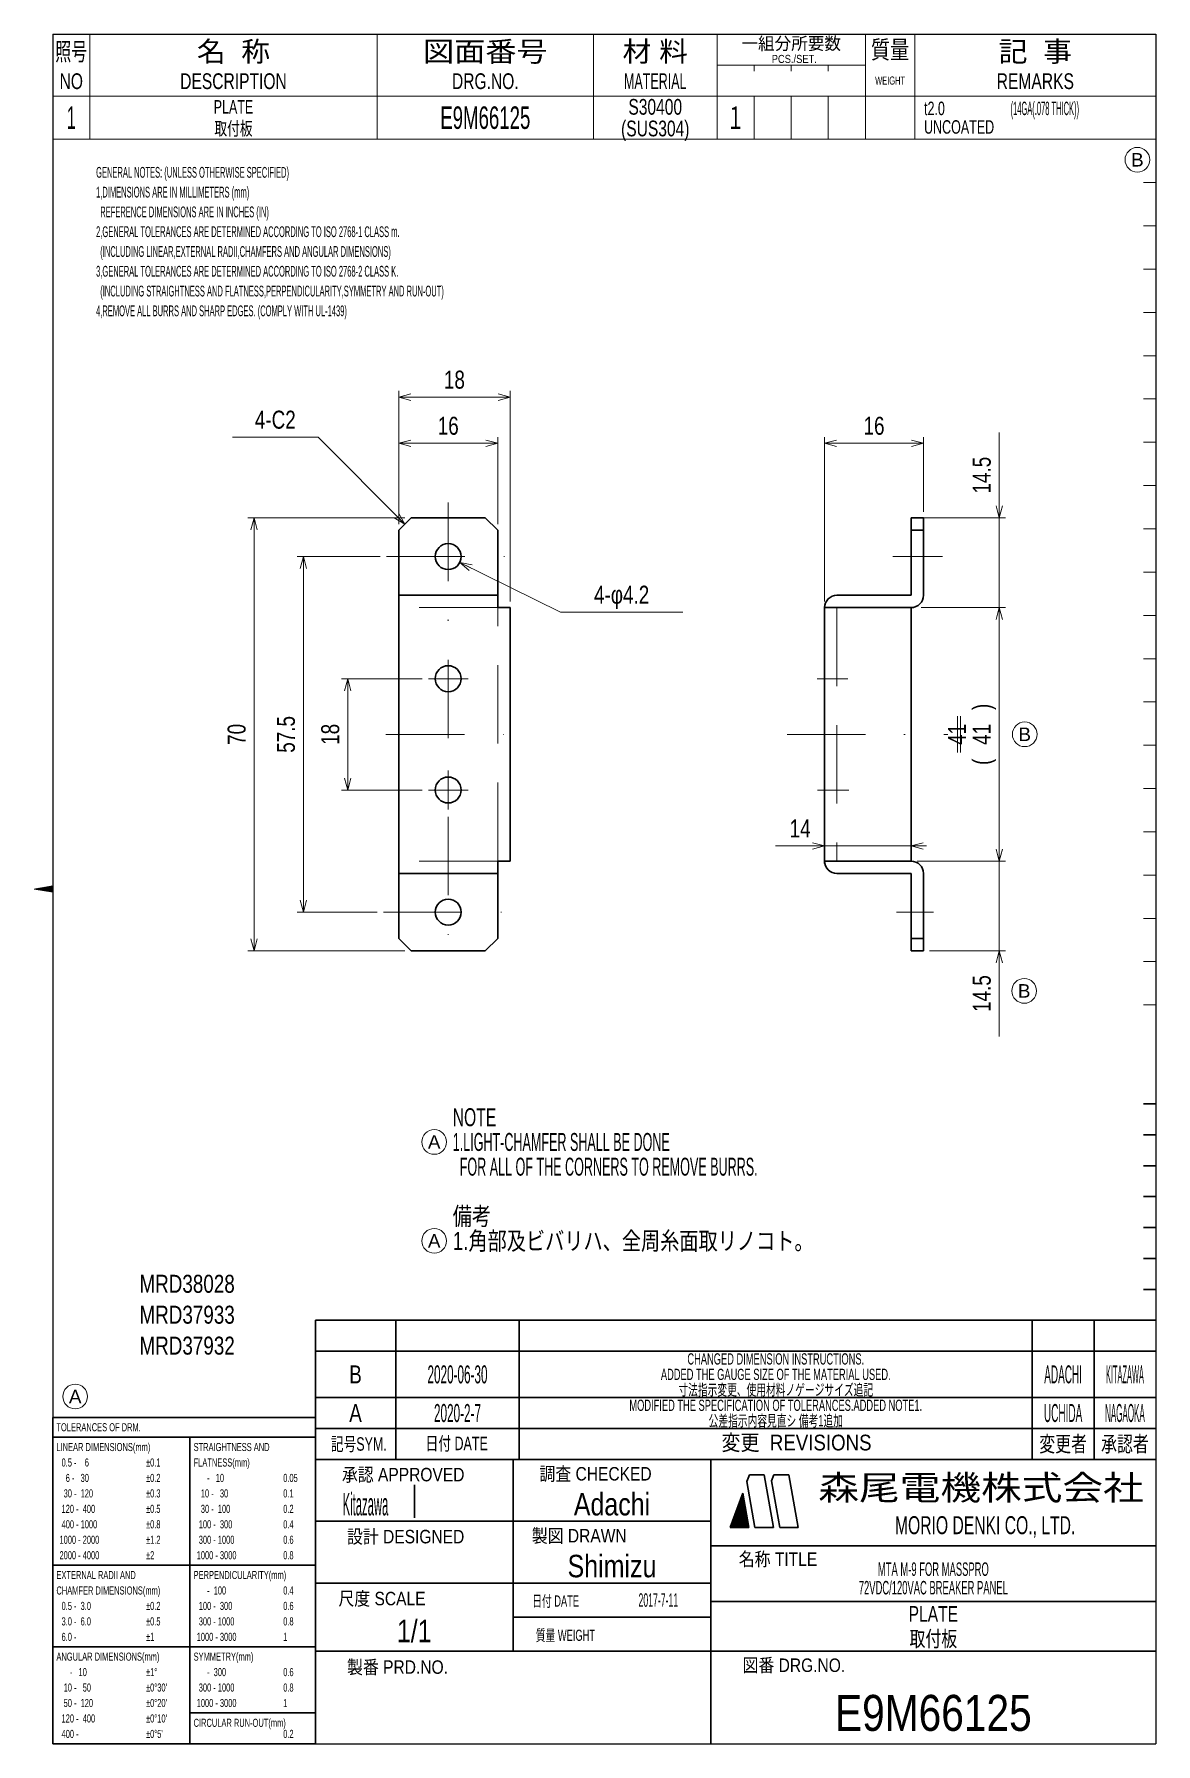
# Model space of a CAD drawing. Header units: millimetres. Extents: x 18 to 199, y 10 to 287.
import ezdxf
from ezdxf.enums import TextEntityAlignment as Align

# ---------------------------------------------------------------- set-up
doc = ezdxf.new("R2010")
doc.units = ezdxf.units.MM
doc.linetypes.add('DASHDOT', pattern=[25.3, 12.7, -6.3, 0, -6.3])
doc.linetypes.add('DASHED', pattern=[19, 12.7, -6.3])
for name, color, linetype in [('GR01_01', 7, 'Continuous'), ('GR01_02', 7, 'Continuous'), ('modified', 7, 'Continuous'), ('図面枠E9M', 7, 'Continuous'), ('表題、部品表_02', 7, 'Continuous'), ('表題、部品表_03', 7, 'Continuous'), ('表題、部品表_表題、部品表', 7, 'Continuous')]:
    doc.layers.add(name, color=color, linetype=linetype)
doc.styles.add('HG丸ｺﾞｼｯｸM-PRO', font='')
doc.styles.get('HG丸ｺﾞｼｯｸM-PRO').set_extended_font_data('HG丸ｺﾞｼｯｸM-PRO')

# ---------------------------------------------------------------- blocks, each defined once
blk = doc.blocks.new('BLKF024')
at = {"layer": '図面枠E9M', "color": 4, "linetype": 'Continuous', "lineweight": 13}
for p, q in [((17.775844, 148.495693), (17.786182, 148.50603)), ((17.897062, 148.47549), (17.955887, 148.534315)), ((18.018281, 148.455287), (18.125593, 148.562599)), ((18.139499, 148.435083), (18.295299, 148.590883)), ((18.260717, 148.41488), (18.465004, 148.619167)), ((18.381936, 148.394677), (18.63471, 148.647452)), ((18.503154, 148.374474), (18.804416, 148.675736)), ((18.624372, 148.354271), (18.974121, 148.70402)), ((18.745591, 148.334068), (19.143827, 148.732304)), ((18.866809, 148.313865), (19.313532, 148.760589)), ((18.988027, 148.293662), (19.483238, 148.788873)), ((19.109245, 148.273459), (19.652944, 148.817157)), ((19.230464, 148.253256), (19.822649, 148.845442)), ((19.351682, 148.233053), (19.992355, 148.873726)), ((19.4729, 148.21285), (20.162061, 148.90201)), ((19.594119, 148.192647), (20.331766, 148.930294)), ((19.715337, 148.172444), (20.501472, 148.958579)), ((19.836555, 148.152241), (20.671177, 148.986863)), ((19.957774, 148.132038), (20.75, 148.924264)), ((20.078992, 148.111835), (20.75, 148.782843)), ((20.20021, 148.091632), (20.75, 148.641421)), ((20.321429, 148.071429), (20.75, 148.5)), ((20.442647, 148.051226), (20.75, 148.358579)), ((20.563865, 148.031022), (20.75, 148.217157)), ((20.685083, 148.010819), (20.75, 148.075736))]:
    blk.add_line(p, q, dxfattribs=at)
blk = doc.blocks.new('BLKF025')
at = {"layer": '図面枠E9M', "color": 3, "linetype": 'Continuous', "lineweight": 35}
for p, q in [((131.756831, 48.999879), (132.5833, 49.826349)), ((131.83776, 49.22223), (132.562102, 49.946572)), ((131.918689, 49.44458), (132.540903, 50.066794)), ((131.999617, 49.66693), (132.519705, 50.187017)), ((132.080546, 49.88928), (132.498506, 50.30724)), ((132.161475, 50.111631), (132.477307, 50.427463)), ((132.242404, 50.333981), (132.456109, 50.547686)), ((132.323333, 50.556331), (132.43491, 50.667909)), ((132.404262, 50.778681), (132.413712, 50.788131)), ((130.407871, 45.246757), (132.943675, 47.782561)), ((130.461969, 45.442276), (132.922477, 47.902784)), ((130.542898, 45.664626), (132.901278, 48.023006)), ((130.549292, 45.246757), (132.964874, 47.662338)), ((130.623827, 45.886976), (132.88008, 48.143229)), ((130.690714, 45.246757), (132.986072, 47.542115)), ((130.704756, 46.109327), (132.858881, 48.263452)), ((130.785684, 46.331677), (132.837682, 48.383675)), ((130.832135, 45.246757), (133.007271, 47.421892)), ((130.866613, 46.554027), (132.816484, 48.503898)), ((130.947542, 46.776377), (132.795285, 48.624121)), ((130.973556, 45.246757), (133.028469, 47.301669)), ((131.028471, 46.998727), (132.774087, 48.744343)), ((131.1094, 47.221078), (132.752888, 48.864566)), ((131.114978, 45.246757), (133.049668, 47.181447)), ((131.190329, 47.443428), (132.73169, 48.984789)), ((131.256399, 45.246757), (133.070866, 47.061224)), ((131.271258, 47.665778), (132.710491, 49.105012)), ((131.352186, 47.888128), (132.689293, 49.225235)), ((131.433115, 48.110479), (132.668094, 49.345457)), ((131.514044, 48.332829), (132.646896, 49.46568)), ((131.594973, 48.555179), (132.625697, 49.585903)), ((131.675902, 48.777529), (132.604499, 49.706126)), ((131.397821, 45.246757), (133.092065, 46.941001)), ((131.539242, 45.246757), (133.113263, 46.820778)), ((131.680663, 45.246757), (133.134462, 46.700555)), ((131.822085, 45.246757), (133.15566, 46.580332)), ((131.963506, 45.246757), (133.176859, 46.46011)), ((132.104927, 45.246757), (133.198057, 46.339887)), ((132.246349, 45.246757), (133.219256, 46.219664)), ((132.38777, 45.246757), (133.240455, 46.099441)), ((132.529191, 45.246757), (133.261653, 45.979218)), ((132.670613, 45.246757), (133.282852, 45.858995)), ((132.812034, 45.246757), (133.30405, 45.738773)), ((132.953455, 45.246757), (133.325249, 45.61855)), ((133.094877, 45.246757), (133.346447, 45.498327)), ((133.236298, 45.246757), (133.367646, 45.378104)), ((133.37772, 45.246757), (133.388844, 45.257881))]:
    blk.add_line(p, q, dxfattribs=at)
blk = doc.blocks.new('BLKF023')
at = {"layer": '図面枠E9M', "color": 2, "linetype": 'Continuous', "lineweight": 25}
for p, q in [((20.75, 286.75), (20.75, 10.25)), ((20.75, 286.75), (199.25, 286.75)), ((199.25, 286.75), (199.25, 10.25)), ((20.75, 10.25), (199.25, 10.25))]:
    blk.add_line(p, q, dxfattribs=at)
at = {"layer": '図面枠E9M', "color": 4, "linetype": 'Continuous', "lineweight": 13}
for p, q in [((199.25, 269.75), (197.25, 269.75)), ((199.25, 262.75), (197.25, 262.75)), ((199.25, 255.75), (197.25, 255.75)), ((199.25, 248.75), (197.25, 248.75)), ((199.25, 241.75), (197.25, 241.75)), ((199.25, 234.75), (197.25, 234.75)), ((199.25, 227.75), (197.25, 227.75)), ((199.25, 220.75), (197.25, 220.75)), ((199.25, 213.75), (197.25, 213.75)), ((199.25, 206.75), (197.25, 206.75)), ((199.25, 199.75), (197.25, 199.75)), ((199.25, 192.75), (197.25, 192.75)), ((199.25, 185.75), (197.25, 185.75)), ((199.25, 178.75), (197.25, 178.75)), ((199.25, 171.75), (197.25, 171.75)), ((199.25, 164.75), (197.25, 164.75)), ((199.25, 157.75), (197.25, 157.75)), ((199.25, 150.75), (197.25, 150.75)), ((20.75, 149), (17.75, 148.5)), ((17.75, 148.5), (20.75, 148)), ((199.25, 143.75), (197.25, 143.75)), ((199.25, 136.75), (197.25, 136.75)), ((197.25, 129.75), (199.25, 129.75))]:
    blk.add_line(p, q, dxfattribs=at)
at = {"layer": '図面枠E9M', "color": 3, "linetype": 'Continuous', "lineweight": 35}
for p, q in [((199.25, 113.75), (197.25, 113.75)), ((199.25, 108.75), (197.25, 108.75)), ((199.25, 103.75), (197.25, 103.75)), ((199.25, 98.75), (197.25, 98.75)), ((199.25, 93.75), (197.25, 93.75)), ((199.25, 88.75), (197.25, 88.75)), ((199.25, 83.75), (197.25, 83.75)), ((63.25, 78.75), (199.25, 78.75)), ((63.25, 78.75), (63.25, 10.25)), ((76.25, 78.75), (76.25, 56.25)), ((96.25, 56.25), (96.25, 78.75)), ((179.25, 56.25), (179.25, 78.75)), ((189.25, 56.25), (189.25, 78.75)), ((63.25, 73.75), (199.25, 73.75)), ((63.25, 66.25), (199.25, 66.25)), ((63.25, 61.25), (199.25, 61.25)), ((63.25, 56.25), (199.25, 56.25)), ((95.25, 56.25), (95.25, 25.25)), ((127.25, 56.25), (127.25, 10.25)), ((133.09, 52.65), (133.48, 53.75)), ((134.39, 45.25), (133.09, 52.65)), ((133.48, 53.75), (135.89, 53.75)), ((137.39, 45.25), (135.89, 53.75)), ((137.43, 53.75), (137.07, 52.76)), ((138.39, 45.25), (137.07, 52.76)), ((137.43, 53.75), (139.89, 53.75)), ((141.39, 45.25), (139.89, 53.75)), ((79.27, 52.11), (79.27, 46.8)), ((130.39, 45.25), (132.41, 50.8)), ((133.39, 45.25), (132.41, 50.8)), ((63.25, 46.25), (127.25, 46.25)), ((130.39, 45.25), (133.39, 45.25)), ((134.39, 45.25), (137.39, 45.25)), ((138.39, 45.25), (141.39, 45.25)), ((127.25, 42.25), (199.25, 42.25)), ((63.25, 36.25), (127.25, 36.25)), ((127.25, 33.25), (199.25, 33.25)), ((95.25, 30.75), (127.25, 30.75)), ((63.25, 25.25), (199.25, 25.25))]:
    blk.add_line(p, q, dxfattribs=at)
at = {"layer": '図面枠E9M', "color": 4, "linetype": 'Continuous', "lineweight": 13}
blk.add_blockref('BLKF024', (0, 0), dxfattribs=at)
at = {"layer": '図面枠E9M', "color": 3, "linetype": 'Continuous', "lineweight": 35}
blk.add_blockref('BLKF025', (0, 0), dxfattribs=at)
at = {"layer": '図面枠E9M', "color": 4, "linetype": 'Continuous', "lineweight": 13, "style": 'HG丸ｺﾞｼｯｸM-PRO'}
for s, height, width, p in [('記号SYM.', 2.182, 0.69227, (70.28, 58.74)), ('日付 DATE', 2.182, 0.692507, (86.12, 58.83)), ('変更  REVISIONS', 2.5455, 0.887352, (141.1, 58.97)), ('変更者', 2.545, 0.741121, (184.25, 58.75)), ('承認者', 2.545, 0.741121, (194.25, 58.75)), ('調査 CHECKED', 2.182, 0.863174, (108.59, 53.92)), ('承認 APPROVED', 2.1818, 0.863151, (77.46, 53.79)), ('設計 DESIGNED', 2.1818, 0.862613, (77.86, 43.76)), ('製図 DRAWN', 2.182, 0.863099, (105.95, 43.9)), ('名称 TITLE', 2.182, 0.862489, (138.11, 40.12)), ('尺度 SCALE', 2.182, 0.862581, (74.03, 33.74)), ('日付 DATE', 1.818, 0.618255, (102.13, 33.34)), ('質量 WEIGHT', 1.818, 0.618812, (103.71, 27.8)), ('製番 PRD.NO.', 2.182, 0.863299, (76.54, 22.66)), ('図番 DRG.NO.', 2.182, 0.863083, (140.68, 22.96))]:
    blk.add_text(s, height=height, dxfattribs=dict(at, width=width)).set_placement(p, align=Align.MIDDLE_CENTER)
at = {"layer": '図面枠E9M', "color": 2, "linetype": 'Continuous', "lineweight": 25, "style": 'HG丸ｺﾞｼｯｸM-PRO', "width": 1.206081}
blk.add_text('森尾電機株式会社', height=4, dxfattribs=at).set_placement((170.97, 51.68), align=Align.MIDDLE_CENTER)
at = {"layer": '図面枠E9M', "color": 3, "linetype": 'Continuous', "lineweight": 35, "style": 'HG丸ｺﾞｼｯｸM-PRO', "width": 0.652197}
blk.add_text('MORIO DENKI CO., LTD.', height=2.9091, dxfattribs=at).set_placement((171.63, 45.61), align=Align.MIDDLE_CENTER)
blk = doc.blocks.new('BLKF026')
at = {"layer": '図面枠E9M', "color": 3, "linetype": 'Continuous', "lineweight": 35, "style": 'HG丸ｺﾞｼｯｸM-PRO'}
for s, height, width, p in [('CHANGED DIMENSION INSTRUCTIONS.', 1.8182, 0.619146, (137.75, 72.5)), ('B', 2.91, 0.78204, (69.75, 70)), ('2020-06-30', 2.909, 0.488281, (86.25, 70)), ('ADACHI', 2.909, 0.415454, (184.25, 70)), ('KITAZAWA', 2.909, 0.308644, (194.25, 70)), ('A', 2.91, 0.782973, (69.75, 63.75)), ('2020-2-7', 2.909, 0.488281, (86.25, 63.75)), ('MODIFIED THE SPECIFICATION OF TOLERANCES.ADDED NOTE1.', 1.8182, 0.618563, (137.75, 65)), ('UCHIDA', 2.909, 0.415827, (184.25, 63.75)), ('NAGAOKA', 2.909, 0.334453, (194.25, 63.75)), ('Kitazawa', 3.636, 0.37455, (71.36, 49)), ('Adachi', 3.636, 0.830887, (111.25, 49)), ('Shimizu', 3.636, 0.831897, (111.25, 39)), ('MTA M-9 FOR MASSPRO', 2.1818, 0.522211, (163.25, 38.5)), ('72VDC/120VAC BREAKER PANEL', 2.1818, 0.522089, (163.25, 35.5)), ('2017-7-11', 2.182, 0.482367, (118.75, 33.5)), ('1/1', 3.636, 0.828847, (79.25, 28.5)), ('PLATE', 2.545, 0.742558, (163.25, 31.25)), ('E9M66125', 5.818, 0.845879, (163.25, 15.25))]:
    blk.add_text(s, height=height, dxfattribs=dict(at, width=width)).set_placement(p, align=Align.MIDDLE_CENTER)
blk = doc.blocks.new('BLKF027')
at = {"layer": 'GR01_01', "color": 3, "linetype": 'Continuous', "lineweight": 35}
for p, q in [((161.65, 208.51), (159.65, 208.51)), ((159.65, 196.01), (159.65, 208.51)), ((161.65, 196.01), (161.65, 208.51)), ((159.65, 206.51), (161.65, 206.51)), ((161.65, 196.01), (161.65, 196.51)), ((145.65, 194.01), (145.65, 152.61)), ((159.65, 194.01), (145.69, 194.01)), ((159.65, 196.01), (147.65, 196.01)), ((145.65, 152.61), (145.69, 152.61)), ((145.69, 153.01), (159.65, 153.01)), ((147.65, 151.01), (159.65, 151.01)), ((159.65, 138.51), (159.65, 151.01)), ((161.61, 151.01), (161.65, 151.01)), ((161.65, 138.51), (161.65, 151.01)), ((161.65, 149.51), (161.65, 151.01)), ((161.65, 150.41), (161.65, 151.01)), ((159.65, 140.51), (161.65, 140.51)), ((159.65, 138.51), (161.65, 138.51))]:
    blk.add_line(p, q, dxfattribs=at)
at = {"layer": 'GR01_01', "color": 4, "linetype": 'DASHED', "lineweight": 13}
blk.add_line((147.65, 194.01), (147.65, 153.01), dxfattribs=at)
at = {"layer": 'GR01_01', "color": 3, "linetype": 'Continuous', "lineweight": 35}
for centre, start, end in [((147.65, 194.01), 90, 180), ((159.65, 196.01), 270, 0), ((147.65, 153.01), 180, 270), ((159.65, 151.01), 0, 90)]:
    blk.add_arc(centre, 2, start, end, dxfattribs=at)
blk = doc.blocks.new('BLKF028')
at = {"layer": 'GR01_01', "color": 3, "linetype": 'Continuous', "lineweight": 35}
for p, q in [((78.75, 208.51), (76.75, 206.51)), ((90.75, 208.51), (78.75, 208.51)), ((90.75, 208.51), (92.75, 206.51)), ((76.75, 206.51), (76.75, 140.51)), ((92.75, 196.01), (92.75, 206.51)), ((92.75, 196.01), (76.75, 196.01)), ((92.75, 194.01), (92.75, 196.01)), ((94.75, 194.01), (92.75, 194.01)), ((94.75, 153.01), (94.75, 194.01)), ((92.75, 151.01), (92.75, 153.01)), ((94.75, 153.01), (92.75, 153.01)), ((92.75, 151.01), (76.75, 151.01)), ((92.75, 140.51), (92.75, 151.01)), ((76.75, 140.51), (78.75, 138.51)), ((78.75, 138.51), (90.75, 138.51)), ((92.75, 140.51), (90.75, 138.51))]:
    blk.add_line(p, q, dxfattribs=at)
at = {"layer": 'GR01_01', "color": 4, "linetype": 'DASHED', "lineweight": 13}
for p, q in [((92.75, 194.01), (76.75, 194.01)), ((92.75, 153.01), (92.75, 194.01)), ((92.75, 153.01), (76.75, 153.01))]:
    blk.add_line(p, q, dxfattribs=at)
at = {"layer": 'GR01_01', "color": 3, "linetype": 'Continuous', "lineweight": 35}
for centre in [(84.75, 202.26), (84.75, 182.51), (84.75, 164.51), (84.75, 144.76)]:
    blk.add_circle(centre, 2.1, dxfattribs=at)
blk = doc.blocks.new('FXTIP_ARROW_S')
at = {"color": 0, "linetype": 'Continuous', "lineweight": -2}
for q in [(-1, 0), (-0.97, 0.26), (-0.97, -0.26)]:
    blk.add_line((0, 0), q, dxfattribs=at)
blk = doc.blocks.new('FXTIP_ARROW_E')
at = {"color": 0, "linetype": 'Continuous', "lineweight": -2}
for q in [(-1, 0), (-0.97, 0.26), (-0.97, -0.26)]:
    blk.add_line((0, 0), q, dxfattribs=at)
blk = doc.blocks.new('BLKF029')
at = {"layer": '図面枠E9M', "color": 3, "linetype": 'Continuous', "lineweight": 35}
for p, q in [((20.75, 63.05), (63.25, 63.05)), ((20.75, 63.05), (20.75, 10.25)), ((63.25, 10.25), (63.25, 63.05)), ((20.75, 59.85), (63.25, 59.85)), ((42.95, 10.25), (42.95, 59.85)), ((20.75, 39.15), (42.95, 39.15)), ((42.95, 39.15), (63.25, 39.15)), ((20.75, 25.95), (42.95, 25.95)), ((42.95, 25.95), (63.25, 25.95)), ((42.95, 15.25), (63.25, 15.25)), ((20.75, 10.25), (63.25, 10.25))]:
    blk.add_line(p, q, dxfattribs=at)
at = {"layer": '図面枠E9M', "color": 4, "linetype": 'Continuous', "lineweight": 13, "style": 'HG丸ｺﾞｼｯｸM-PRO'}
for s, height, width, p in [('TOLERANCES OF DRM.', 1.3091, 0.578171, (21.35, 61.45)), ('LINEAR DIMENSIONS(mm)', 1.3091, 0.578157, (21.35, 58.25)), ('STRAIGHTNESS AND', 1.3091, 0.577537, (43.55, 58.25)), (' 0.5 -    6', 1.3091, 0.576124, (21.85, 55.75)), ('±0.1', 1.309, 0.576447, (35.85, 55.75)), ('FLATNESS(mm)', 1.3091, 0.578373, (43.55, 55.75)), ('   6 -   30', 1.3091, 0.576367, (21.85, 53.25)), ('±0.2', 1.309, 0.576447, (35.85, 53.25)), ('     -   10', 1.3091, 0.576414, (44.05, 53.25)), ('0.05', 1.309, 0.575594, (58.05, 53.25)), ('  30 -  120', 1.3091, 0.576292, (21.85, 50.75)), ('±0.3', 1.309, 0.576447, (35.85, 50.75)), ('  10 -   30', 1.3091, 0.576326, (44.05, 50.75)), ('0.1', 1.309, 0.575388, (58.05, 50.75)), (' 120 -  400', 1.3091, 0.576261, (21.85, 48.25)), ('±0.5', 1.309, 0.576447, (35.85, 48.25)), ('  30 -  100', 1.3091, 0.576292, (44.05, 48.25)), ('0.2', 1.309, 0.575388, (58.05, 48.25)), (' 400 - 1000', 1.3091, 0.576235, (21.85, 45.75)), ('±0.8', 1.309, 0.576447, (35.85, 45.75)), (' 100 -  300', 1.3091, 0.576261, (44.05, 45.75)), ('0.4', 1.309, 0.575388, (58.05, 45.75)), ('1000 - 2000', 1.3091, 0.576211, (21.85, 43.25)), ('±1.2', 1.309, 0.576447, (35.85, 43.25)), (' 300 - 1000', 1.3091, 0.576235, (44.05, 43.25)), ('0.6', 1.309, 0.575388, (58.05, 43.25)), ('2000 - 4000', 1.3091, 0.576211, (21.85, 40.75)), ('±2', 1.309, 0.577311, (35.85, 40.75)), ('1000 - 3000', 1.3091, 0.576211, (44.05, 40.75)), ('0.8', 1.309, 0.575388, (58.05, 40.75)), ('EXTERNAL RADII AND', 1.3091, 0.577966, (21.35, 37.55)), ('PERPENDICULARITY(mm)', 1.3091, 0.577743, (43.55, 37.55)), ('CHAMFER DIMENSIONS(mm)', 1.3091, 0.57813, (21.35, 35.05)), (' 0.5 -  3.0', 1.3091, 0.575865, (21.85, 32.55)), ('±0.2', 1.309, 0.576447, (35.85, 32.55)), (' 100 -  300', 1.3091, 0.576261, (44.05, 32.55)), ('     -  100', 1.3091, 0.576367, (44.05, 35.05)), ('0.4', 1.309, 0.575388, (58.05, 35.05)), ('0.6', 1.309, 0.575388, (58.05, 32.55)), (' 3.0 -  6.0', 1.3091, 0.575865, (21.85, 30.05)), ('±0.5', 1.309, 0.576447, (35.85, 30.05)), (' 300 - 1000', 1.3091, 0.576235, (44.05, 30.05)), ('0.8', 1.309, 0.575388, (58.05, 30.05)), (' 6.0 -', 1.309, 0.576034, (21.85, 27.55)), ('±1', 1.309, 0.577311, (35.85, 27.55)), ('1000 - 3000', 1.3091, 0.576211, (44.05, 27.55)), ('1', 1.31, 0.576062, (58.05, 27.55)), ('ANGULAR DIMENSIONS(mm)', 1.3091, 0.577928, (21.35, 24.35)), ('SYMMETRY(mm)', 1.3091, 0.577897, (43.55, 24.35)), ('     -   10', 1.3091, 0.576414, (21.85, 21.85)), ('±1°', 1.309, 0.577649, (35.85, 21.85)), ('     -  300', 1.3091, 0.576367, (44.05, 21.85)), ('0.6', 1.309, 0.575388, (58.05, 21.85)), ('  10 -   50', 1.3091, 0.576326, (21.85, 19.35)), ("±0°30'", 1.309, 0.576786, (35.85, 19.35)), (' 300 - 1000', 1.3091, 0.576235, (44.05, 19.35)), ('0.8', 1.309, 0.575388, (58.05, 19.35)), ('  50 -  120', 1.3091, 0.576292, (21.85, 16.85)), ("±0°20'", 1.309, 0.576786, (35.85, 16.85)), ('1000 - 3000', 1.3091, 0.576211, (44.05, 16.85)), ('1', 1.31, 0.576062, (58.05, 16.85)), (' 120 -  400', 1.3091, 0.576261, (21.85, 14.35)), ("±0°10'", 1.309, 0.576786, (35.85, 14.35)), ('CIRCULAR RUN-OUT(mm)', 1.3091, 0.577678, (43.55, 13.65)), (' 400 -', 1.309, 0.576375, (21.85, 11.85)), ("±0°5'", 1.309, 0.576932, (35.85, 11.85)), ('0.2', 1.309, 0.575388, (58.05, 11.85))]:
    blk.add_text(s, height=height, dxfattribs=dict(at, width=width)).set_placement(p, align=Align.MIDDLE_LEFT)
blk = doc.blocks.new('BLKF030')
at = {"layer": 'modified', "color": 4, "linetype": 'Continuous', "lineweight": 13}
blk.add_circle((24.39, 66.42), 2, dxfattribs=at)
at = {"layer": 'modified', "color": 4, "linetype": 'Continuous', "lineweight": 13, "style": 'HG丸ｺﾞｼｯｸM-PRO', "width": 1.042301}
blk.add_text('A', height=2.18, dxfattribs=at).set_placement((24.39, 66.42), align=Align.MIDDLE_CENTER)
blk = doc.blocks.new('BLKF031')
at = {"layer": '表題、部品表_02', "color": 4, "linetype": 'Continuous', "lineweight": 13}
for p, q in [((20.75, 276.75), (20.75, 269.75)), ((20.75, 276.75), (199.25, 276.75)), ((26.75, 276.75), (26.75, 269.75)), ((73.25, 276.75), (73.25, 269.75)), ((108.25, 276.75), (108.25, 269.75)), ((128.25, 276.75), (128.25, 269.75)), ((134.25, 276.75), (134.25, 269.75)), ((140.25, 276.75), (140.25, 269.75)), ((146.25, 269.75), (146.25, 276.75)), ((152.25, 276.75), (152.25, 269.75)), ((160.25, 276.75), (160.25, 269.75)), ((199.25, 276.75), (199.25, 269.75)), ((20.75, 269.75), (199.25, 269.75))]:
    blk.add_line(p, q, dxfattribs=at)
blk = doc.blocks.new('BLKF034')
at = {"layer": '表題、部品表_表題、部品表', "color": 4, "linetype": 'Continuous', "lineweight": 13}
for p, q in [((20.75, 286.75), (20.75, 276.75)), ((20.75, 286.75), (199.25, 286.75)), ((26.75, 286.75), (26.75, 276.75)), ((73.25, 286.75), (73.25, 276.75)), ((108.25, 286.75), (108.25, 276.75)), ((128.25, 286.75), (128.25, 276.75)), ((152.25, 286.75), (152.25, 276.75)), ((160.25, 286.75), (160.25, 276.75)), ((199.25, 286.75), (199.25, 276.75)), ((128.25, 281.75), (152.25, 281.75)), ((134.25, 280.75), (134.25, 281.75)), ((140.25, 281.75), (140.25, 280.75)), ((146.25, 281.75), (146.25, 280.75)), ((20.75, 276.75), (199.25, 276.75))]:
    blk.add_line(p, q, dxfattribs=at)
at = {"layer": '表題、部品表_表題、部品表', "color": 3, "linetype": 'Continuous', "lineweight": 35, "style": 'HG丸ｺﾞｼｯｸM-PRO'}
for s, height, width, p in [('照号', 2.909, 0.651535, (23.75, 283.95)), ('名  称', 3.273, 1.042426, (50, 283.95)), ('図面番号', 3.273, 1.127518, (90.75, 283.95)), ('材 料', 3.273, 1.042439, (118.25, 283.95)), ('一組分所要数', 2.036, 0.966638, (140.25, 285.25)), ('質量', 2.909, 0.781842, (156.25, 284.25)), ('記  事', 3.273, 1.042426, (179.75, 283.95)), ('PCS./SET.', 1.309, 0.862935, (140.75, 282.75)), ('NO', 2.545, 0.740841, (23.75, 279.15)), ('DESCRIPTION', 2.5455, 0.741365, (50, 279.15)), ('DRG.NO.', 2.545, 0.741189, (90.75, 279.15)), ('MATERIAL', 2.545, 0.594756, (118.25, 279.15)), ('WEIGHT', 1.309, 0.635507, (156.25, 279.25)), ('REMARKS', 2.545, 0.742803, (179.75, 279.15))]:
    blk.add_text(s, height=height, dxfattribs=dict(at, width=width)).set_placement(p, align=Align.MIDDLE_CENTER)
blk = doc.blocks.new('BLKF033')
at = {"layer": '表題、部品表_表題、部品表', "color": 3, "linetype": 'Continuous', "lineweight": 13}
blk.add_blockref('BLKF034', (0, 0), dxfattribs=at)
blk = doc.blocks.new('BLKF035')
at = {"layer": 'modified', "color": 4, "linetype": 'Continuous', "lineweight": 13}
blk.add_circle((82.48, 107.59), 2, dxfattribs=at)
at = {"layer": 'modified', "color": 4, "linetype": 'Continuous', "lineweight": 13, "style": 'HG丸ｺﾞｼｯｸM-PRO', "width": 1.042301}
blk.add_text('A', height=2.18, dxfattribs=at).set_placement((82.48, 107.59), align=Align.MIDDLE_CENTER)
blk = doc.blocks.new('BLKF036')
at = {"layer": 'modified', "color": 4, "linetype": 'Continuous', "lineweight": 13}
blk.add_circle((82.48, 91.59), 2, dxfattribs=at)
at = {"layer": 'modified', "color": 4, "linetype": 'Continuous', "lineweight": 13, "style": 'HG丸ｺﾞｼｯｸM-PRO', "width": 1.042301}
blk.add_text('A', height=2.18, dxfattribs=at).set_placement((82.48, 91.59), align=Align.MIDDLE_CENTER)
blk = doc.blocks.new('BLKF037')
at = {"layer": 'modified', "color": 4, "linetype": 'Continuous', "lineweight": 13}
blk.add_circle((178.04, 173.52), 2, dxfattribs=at)
at = {"layer": 'modified', "color": 4, "linetype": 'Continuous', "lineweight": 13, "style": 'HG丸ｺﾞｼｯｸM-PRO', "width": 1.04272}
blk.add_text('B', height=2.18, dxfattribs=at).set_placement((178.04, 173.52), align=Align.MIDDLE_CENTER)
blk = doc.blocks.new('BLKF038')
at = {"layer": 'modified', "color": 4, "linetype": 'Continuous', "lineweight": 13}
blk.add_circle((177.95, 132.02), 2, dxfattribs=at)
at = {"layer": 'modified', "color": 4, "linetype": 'Continuous', "lineweight": 13, "style": 'HG丸ｺﾞｼｯｸM-PRO', "width": 1.04272}
blk.add_text('B', height=2.18, dxfattribs=at).set_placement((177.95, 132.02), align=Align.MIDDLE_CENTER)
blk = doc.blocks.new('BLKF039')
at = {"layer": 'modified', "color": 4, "linetype": 'Continuous', "lineweight": 13}
blk.add_circle((196.27, 266.44), 2, dxfattribs=at)
at = {"layer": 'modified', "color": 4, "linetype": 'Continuous', "lineweight": 13, "style": 'HG丸ｺﾞｼｯｸM-PRO', "width": 1.04272}
blk.add_text('B', height=2.18, dxfattribs=at).set_placement((196.27, 266.44), align=Align.MIDDLE_CENTER)

msp = doc.modelspace()

# ---------------------------------------------------------------- linework, layer by layer
at = {"layer": 'GR01_01', "color": 4, "linetype": 'DASHDOT', "lineweight": 13}
for p, q in [((84.75, 210.99), (84.75, 136.99)), ((74.74, 202.26), (94.86, 202.26)), ((156.71, 202.26), (164.71, 202.26)), ((87.95, 182.51), (81.55, 182.51)), ((144.43, 182.51), (149.4, 182.51)), ((74.67, 173.51), (96.4, 173.51)), ((139.57, 173.51), (165.57, 173.51)), ((84.75, 161.36), (84.75, 167.66)), ((87.95, 164.51), (81.55, 164.51)), ((144.51, 164.51), (149.56, 164.51)), ((74.27, 144.76), (94.95, 144.76)), ((157.29, 144.76), (163.29, 144.76))]:
    msp.add_line(p, q, dxfattribs=at)
at = {"layer": 'GR01_01', "color": 3, "linetype": 'Continuous', "lineweight": 35}
msp.add_line((159.65, 153.01), (159.65, 194.01), dxfattribs=at)
at = {"layer": 'GR01_02', "color": 4, "linetype": 'Continuous', "lineweight": 13}
for p, q in [((76.75, 207.51), (76.75, 229.05)), ((76.75, 228.05), (94.75, 228.05)), ((94.75, 195.01), (94.75, 229.05)), ((63.69, 221.58), (49.85, 221.58)), ((77.75, 207.51), (63.69, 221.58)), ((76.75, 207.51), (76.75, 221.59)), ((92.75, 207.51), (92.75, 221.59)), ((145.65, 195.01), (145.65, 221.59)), ((161.65, 209.51), (161.65, 221.59)), ((173.91, 208.51), (173.91, 222.35)), ((76.75, 220.59), (92.75, 220.59)), ((145.65, 220.59), (161.65, 220.59)), ((77.75, 208.51), (52.33, 208.51)), ((53.33, 138.51), (53.33, 208.51)), ((160.65, 208.51), (174.91, 208.51)), ((173.91, 194.01), (173.91, 208.51)), ((73.74, 202.26), (60.31, 202.26)), ((61.31, 144.76), (61.31, 202.26)), ((86.64, 201.33), (102.93, 193.27)), ((161.29, 194.01), (174.91, 194.01)), ((173.91, 153.01), (173.91, 194.01)), ((102.93, 193.27), (122.69, 193.27)), ((80.55, 182.51), (67.48, 182.51)), ((68.48, 164.51), (68.48, 182.51)), ((80.55, 164.51), (67.48, 164.51)), ((137.73, 155.46), (145.65, 155.46)), ((145.65, 155.46), (159.65, 155.46)), ((159.65, 155.46), (162.15, 155.46)), ((160.65, 153.01), (174.91, 153.01)), ((173.91, 138.51), (173.91, 153.01)), ((73.27, 144.76), (60.31, 144.76)), ((77.75, 138.51), (52.33, 138.51)), ((162.65, 138.51), (174.91, 138.51)), ((173.91, 124.67), (173.91, 138.51))]:
    msp.add_line(p, q, dxfattribs=at)
at = {"layer": 'modified', "color": 4, "linetype": 'Continuous', "lineweight": 13}
for p, q in [((167.16, 170.55), (167.16, 176.47)), ((167.66, 170.55), (167.66, 176.47))]:
    msp.add_line(p, q, dxfattribs=at)

# ---------------------------------------------------------------- block references
at = {"layer": 'GR01_01', "color": 3, "linetype": 'Continuous', "lineweight": 35}
for name in ['BLKF028', 'BLKF027']:
    msp.add_blockref(name, (0, 0), dxfattribs=at)
at = {"layer": 'GR01_02', "color": 4, "linetype": 'Continuous', "lineweight": 13, "xscale": 2, "yscale": 2}
for name, p, rotation in [('FXTIP_ARROW_S', (76.75, 228.05), 180), ('FXTIP_ARROW_E', (94.75, 228.05), 360), ('FXTIP_ARROW_S', (76.75, 220.59), 180), ('FXTIP_ARROW_E', (92.75, 220.59), 360), ('FXTIP_ARROW_S', (145.65, 220.59), 180), ('FXTIP_ARROW_E', (161.65, 220.59), 360), ('FXTIP_ARROW_S', (173.91, 208.51), 270), ('FXTIP_ARROW_E', (53.33, 208.51), 90), ('FXTIP_ARROW_S', (77.75, 207.51), 315), ('FXTIP_ARROW_E', (61.31, 202.26), 90), ('FXTIP_ARROW_S', (86.64, 201.33), 153.687917206279), ('FXTIP_ARROW_E', (173.91, 194.01), 90), ('FXTIP_ARROW_E', (68.48, 182.51), 90), ('FXTIP_ARROW_S', (68.48, 164.51), 270), ('FXTIP_ARROW_E', (145.65, 155.46), 360), ('FXTIP_ARROW_S', (159.65, 155.46), 180), ('FXTIP_ARROW_S', (173.91, 153.01), 270), ('FXTIP_ARROW_S', (61.31, 144.76), 270), ('FXTIP_ARROW_S', (53.33, 138.51), 270), ('FXTIP_ARROW_E', (173.91, 138.51), 90)]:
    msp.add_blockref(name, p, dxfattribs=dict(at, rotation=rotation))
at = {"layer": 'modified', "color": 4, "linetype": 'Continuous', "lineweight": 13}
for name in ['BLKF039', 'BLKF037', 'BLKF038', 'BLKF035', 'BLKF036', 'BLKF030']:
    msp.add_blockref(name, (0, 0), dxfattribs=at)
at = {"layer": '図面枠E9M', "color": 4, "linetype": 'Continuous', "lineweight": 35}
msp.add_blockref('BLKF023', (0, 0), dxfattribs=at)
at = {"layer": '図面枠E9M', "color": 3, "linetype": 'Continuous', "lineweight": 35}
msp.add_blockref('BLKF026', (0, 0), dxfattribs=at)
at = {"layer": '図面枠E9M', "color": 4, "linetype": 'Continuous', "lineweight": 13}
msp.add_blockref('BLKF029', (0, 0), dxfattribs=at)
at = {"layer": '表題、部品表_02', "color": 4, "linetype": 'Continuous', "lineweight": 13}
msp.add_blockref('BLKF031', (0, 0), dxfattribs=at)
at = {"layer": '表題、部品表_表題、部品表', "color": 3, "linetype": 'Continuous', "lineweight": 13}
msp.add_blockref('BLKF033', (0, 0), dxfattribs=at)

# ---------------------------------------------------------------- texts
at = {"layer": 'GR01_02', "color": 3, "linetype": 'Continuous', "lineweight": 35, "style": 'HG丸ｺﾞｼｯｸM-PRO'}
for s, height, rotation, width, p in [('18', 2.909, 0, 0.784542, (85.75, 228.55)), ('16', 2.909, 0, 0.784542, (84.75, 221.09)), ('16', 2.909, 0, 0.784542, (153.65, 221.09)), ('14.5', 2.909, 90, 0.784749, (173.41, 215.43)), (')', 2.91, 90, 0.781868, (173.41, 177.95)), ('70', 2.909, 90, 0.784542, (52.83, 173.51)), ('57.5', 2.909, 90, 0.784749, (60.81, 173.51)), ('18', 2.909, 90, 0.784542, (67.98, 173.51)), ('41', 2.909, 90, 0.784542, (173.41, 173.51)), ('(', 2.91, 90, 0.781868, (173.41, 169.07)), ('14', 2.909, 0, 0.784542, (141.69, 155.96)), ('14.5', 2.909, 90, 0.784749, (173.41, 131.59))]:
    msp.add_text(s, height=height, rotation=rotation, dxfattribs=dict(at, width=width)).set_placement(p, align=Align.BOTTOM_CENTER)
for s, width, p in [('4-C2', 0.783285, (56.77, 222.08)), ('4-φ4.2', 0.783565, (112.81, 193.77))]:
    msp.add_text(s, height=2.909, dxfattribs=dict(at, width=width)).set_placement(p, align=Align.BOTTOM_CENTER)
at = {"layer": 'modified', "color": 3, "linetype": 'Continuous', "lineweight": 35, "style": 'HG丸ｺﾞｼｯｸM-PRO', "width": 0.784542}
msp.add_text('41', height=2.909, rotation=90, dxfattribs=at).set_placement((169.41, 173.51), align=Align.BOTTOM_CENTER)
at = {"layer": '図面枠E9M', "color": 3, "linetype": 'Continuous', "lineweight": 35, "style": 'HG丸ｺﾞｼｯｸM-PRO'}
for s, width, p in [('GENERAL NOTES: (UNLESS OTHERWISE SPECIFIED)', 0.52211, (27.77, 265.28)), ('1,DIMENSIONS ARE IN MILLIMETERS (mm)', 0.521966, (27.77, 262.08)), ('  REFERENCE DIMENSIONS ARE IN INCHES (IN)', 0.521932, (27.77, 258.88)), ('2,GENERAL TOLERANCES ARE DETERMINED ACCORDING TO ISO 2768-1 CLASS m.', 0.522186, (27.77, 255.68)), ('  (INCLUDING LINEAR,EXTERNAL RADII,CHAMFERS AND ANGULAR DIMENSIONS)', 0.522355, (27.77, 252.48)), ('3,GENERAL TOLERANCES ARE DETERMINED ACCORDING TO ISO 2768-2 CLASS K.', 0.52223, (27.77, 249.28)), ('  (INCLUDING STRAIGHTNESS AND FLATNESS,PERPENDICULARITY,SYMMETRY AND RUN-OUT)', 0.522087, (27.77, 246.08)), ('4,REMOVE ALL BURRS AND SHARP EDGES. (COMPLY WITH UL-1439)', 0.52235, (27.77, 242.88))]:
    msp.add_text(s, height=1.7455, dxfattribs=dict(at, width=width)).set_placement(p, align=Align.TOP_LEFT)
for s, height, width, p in [('NOTE', 2.909, 0.651162, (85.48, 111.59)), ('1.LIGHT-CHAMFER SHALL BE DONE', 2.9091, 0.522391, (85.48, 107.59)), ('  FOR ALL OF THE CORNERS TO REMOVE BURRS.', 2.9091, 0.522326, (85.48, 103.59)), ('備考', 2.909, 0.781842, (85.48, 95.59)), ('1.角部及ビバリハ、全周糸面取リノコト。', 2.9091, 0.782004, (85.48, 91.59))]:
    msp.add_text(s, height=height, dxfattribs=dict(at, width=width)).set_placement(p, align=Align.MIDDLE_LEFT)
for s, height, width, p in [('MRD38028', 2.909, 0.783793, (42.5, 84.65)), ('MRD37933', 2.909, 0.783793, (42.5, 79.65)), ('MRD37932', 2.909, 0.783793, (42.5, 74.65)), ('ADDED THE GAUGE SIZE OF THE MATERIAL USED.', 1.8182, 0.618412, (137.75, 70)), ('寸法指示変更、使用材料ノゲージサイズ追記', 1.8182, 0.618958, (137.75, 67.5)), ('公差指示内容見直シ 備考1追加', 1.8182, 0.618874, (137.75, 62.5)), ('取付板', 2.545, 0.741121, (163.25, 27.25))]:
    msp.add_text(s, height=height, dxfattribs=dict(at, width=width)).set_placement(p, align=Align.MIDDLE_CENTER)
at = {"layer": '表題、部品表_03', "color": 3, "linetype": 'Continuous', "lineweight": 35, "style": 'HG丸ｺﾞｼｯｸM-PRO'}
for s, height, width, p in [('1', 3.64, 0.521199, (23.75, 273.25)), ('PLATE', 2.182, 0.692752, (50, 275)), ('E9M66125', 3.636, 0.619819, (90.75, 273.25)), ('S30400', 2.545, 0.740904, (118.25, 275)), ('１', 3.64, 0.578238, (131.25, 273.25)), ('取付板', 2.182, 0.692256, (50, 271.5)), ('(SUS304)', 2.545, 0.740651, (118.25, 271.5))]:
    msp.add_text(s, height=height, dxfattribs=dict(at, width=width)).set_placement(p, align=Align.MIDDLE_CENTER)
at = {"layer": '表題、部品表_03', "color": 3, "linetype": 'Continuous', "lineweight": 13, "style": 'HG丸ｺﾞｼｯｸM-PRO'}
for s, width, p in [('t2.0', 0.690457, (161.75, 274.75)), ('UNCOATED', 0.692605, (161.75, 271.75))]:
    msp.add_text(s, height=2.182, dxfattribs=dict(at, width=width)).set_placement(p, align=Align.MIDDLE_LEFT)
at = {"layer": '表題、部品表_03', "color": 3, "linetype": 'Continuous', "lineweight": 35, "style": 'HG丸ｺﾞｼｯｸM-PRO', "width": 0.416535}
msp.add_text('(14GA(.078 THICK))', height=2.1818, dxfattribs=at).set_placement((175.75, 274.75), align=Align.MIDDLE_LEFT)

doc.saveas('drawing.dxf')
